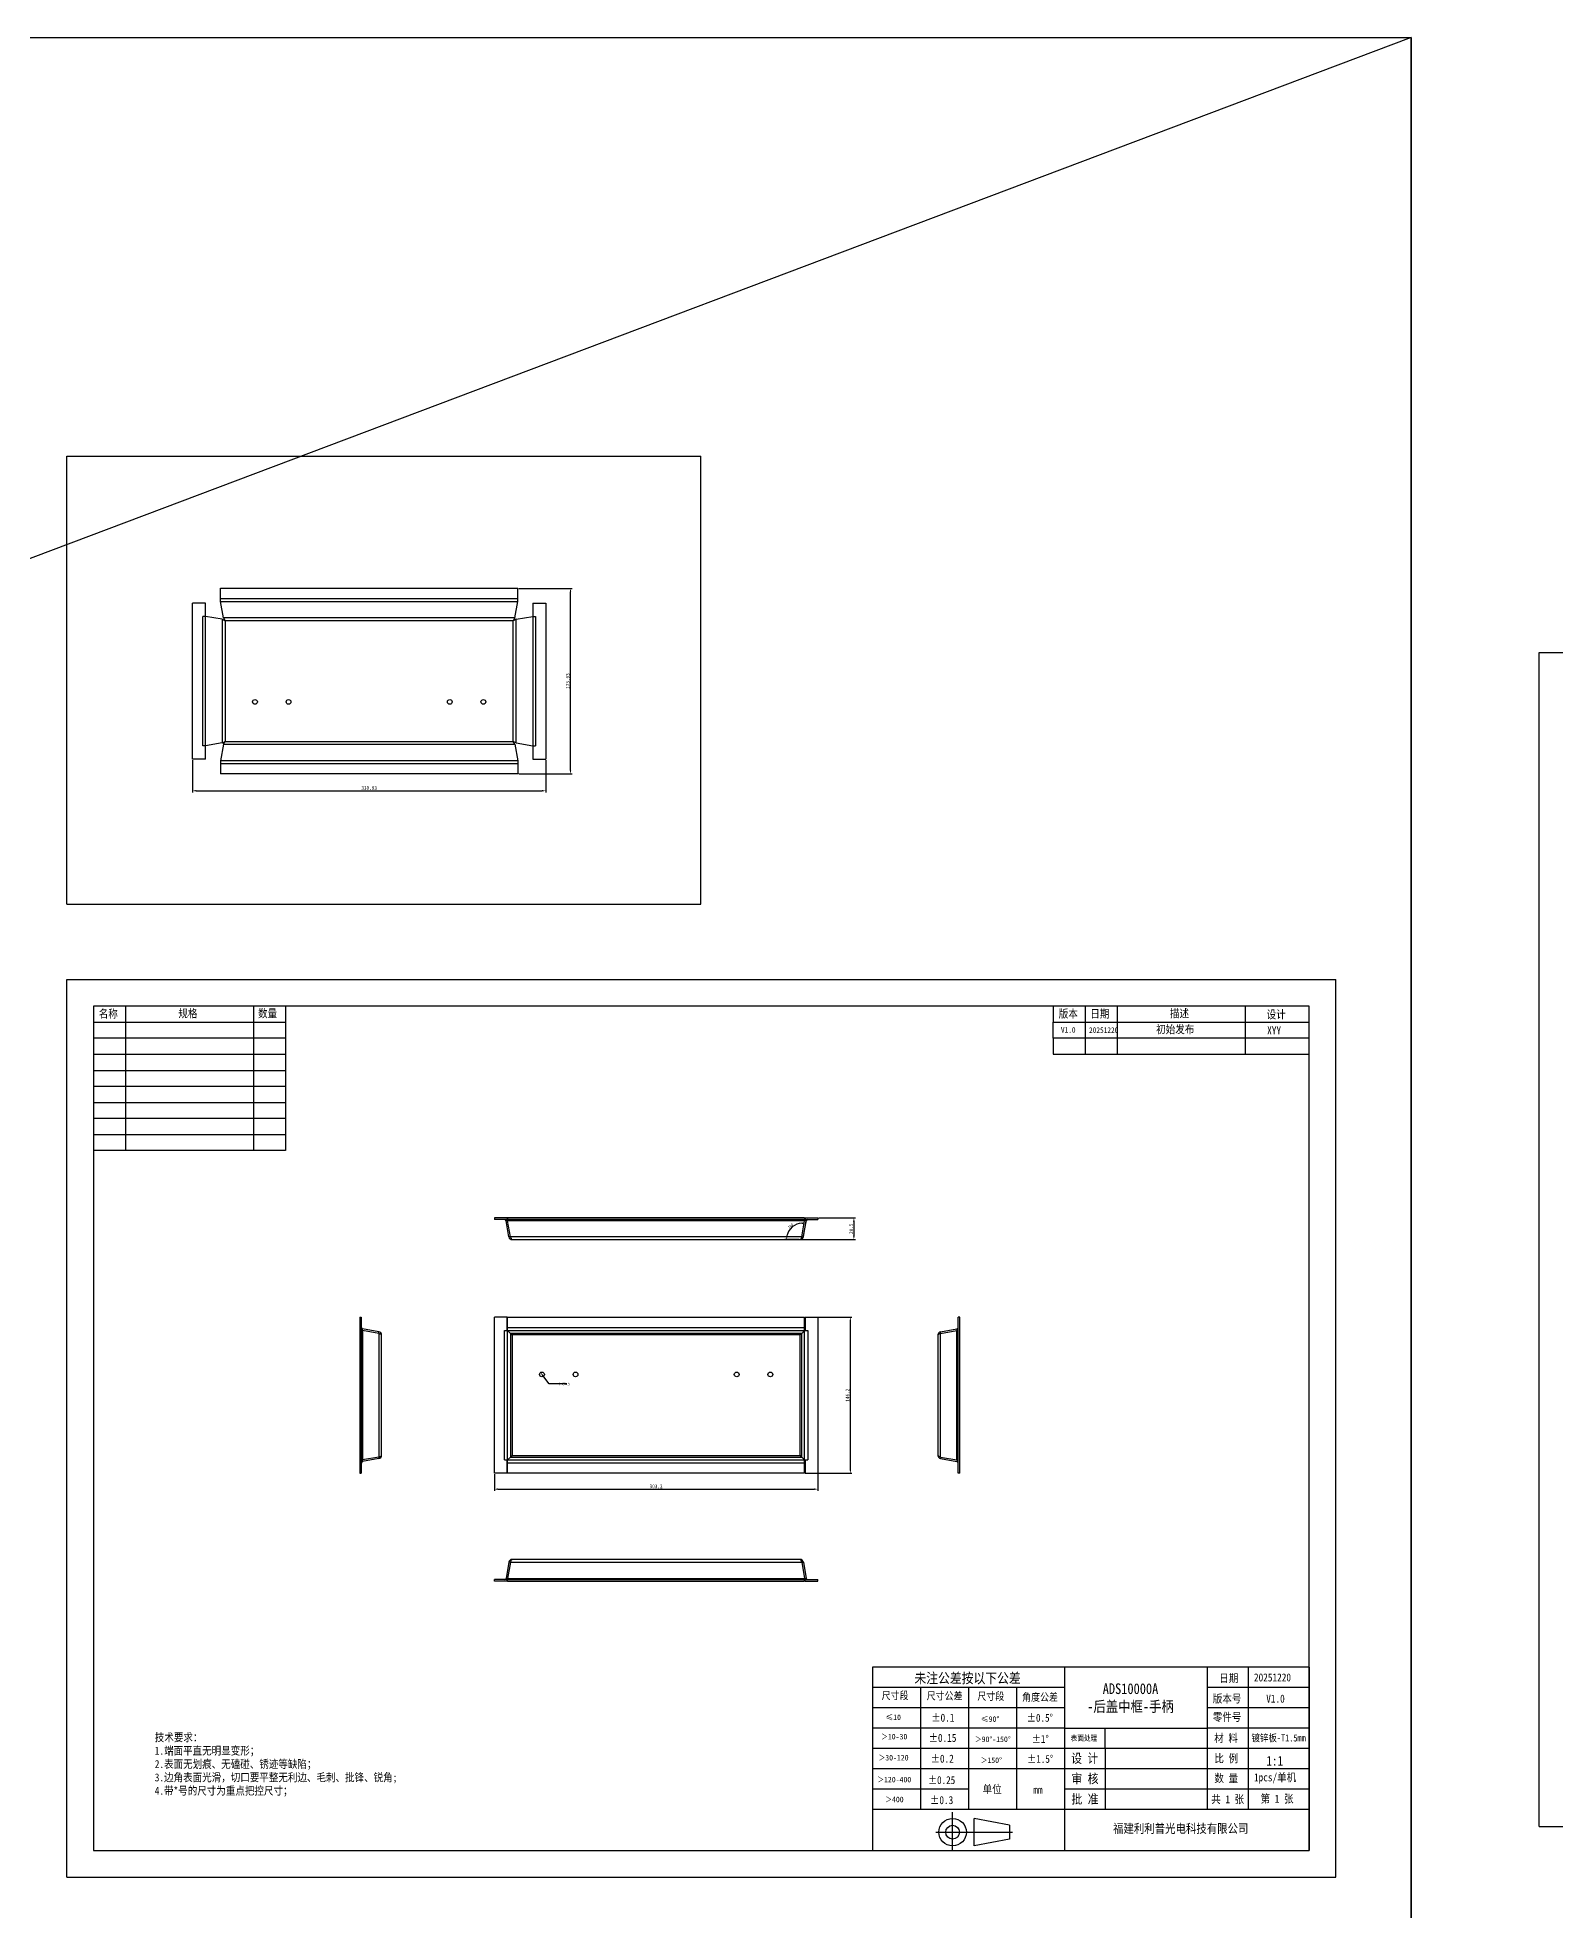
# Model space of a CAD drawing. Header units: millimetres. Extents: x -177 to 18421, y -5017 to 3255.
# Drawn here: x 10608 to 12030, y 1081 to 2836 of the extents above; entities that cross this region are included whole.
import ezdxf

# ---------------------------------------------------------------- set-up
doc = ezdxf.new("R2010")
doc.units = ezdxf.units.MM
doc.header["$LTSCALE"] = 46.255
doc.header["$PDMODE"] = 3
doc.header["$PDSIZE"] = 8
doc.layers.get('0').update_dxf_attribs({"linetype": 'CONTINUOUS'})
doc.layers.get('Defpoints').update_dxf_attribs({"linetype": 'CONTINUOUS'})
doc.layers.add('02___PRT_ALL_AXES', color=7, linetype='CONTINUOUS')
doc.styles.get("Standard").update_dxf_attribs({"font": 'txt', "width": 0.85})
doc.styles.add('TEXTSTYLE_1', font='gdt', dxfattribs={"width": 0.8})
doc.dimstyles.new('DIMSTYLE_1', dxfattribs={"dimtxt": 3.5, "dimasz": 3.5, "dimexe": 1.5, "dimexo": 1, "dimgap": 0.875, "dimtad": 1, "dimdsep": 46, "dimtxsty": 'Standard', "dimblk": '_FILLED', "dimcen": 0.09, "dimadec": 0, "dimazin": 0, "dimtp": 0.01, "dimtm": 0.01, "dimtfac": 1, "dimtofl": 0, "dimtmove": 0, "dimatfit": 3, "dimldrblk": '_FILLED', "dimfxl": 0, "dimtolj": 1, "dimarcsym": 0})
doc.dimstyles.new('DIMSTYLE_2', dxfattribs={"dimtxt": 2.5, "dimasz": 3.5, "dimexe": 1.5, "dimexo": 1, "dimtad": 1, "dimdsep": 46, "dimtxsty": 'Standard', "dimblk": '_FILLED', "dimcen": 0.09, "dimadec": 0, "dimazin": 0, "dimtp": 0.01, "dimtm": 0.01, "dimtfac": 1, "dimtofl": 0, "dimtmove": 0, "dimatfit": 3, "dimldrblk": '_FILLED', "dimfxl": 0, "dimtolj": 1, "dimarcsym": 0})
doc.dimstyles.new('DIMSTYLE_3', dxfattribs={"dimtxt": 2.5, "dimasz": 3.5, "dimexe": 1.5, "dimexo": 1, "dimtad": 0, "dimtih": 1, "dimtoh": 1, "dimdec": 1, "dimdsep": 46, "dimtxsty": 'Standard', "dimblk": '_FILLED', "dimcen": 0.09, "dimadec": 0, "dimazin": 0, "dimtp": 0.5, "dimtm": 0.5, "dimtfac": 1, "dimtdec": 1, "dimtofl": 0, "dimtmove": 0, "dimatfit": 3, "dimldrblk": '_FILLED', "dimfxl": 0, "dimtolj": 1, "dimarcsym": 0})

# ---------------------------------------------------------------- blocks, each defined once
blk = doc.blocks.new('_FILLED')
at = {"color": 0, "linetype": 'ByBlock'}
blk.add_solid([(0, 0), (-1, 0.21), (-1, -0.21)], dxfattribs=at)
blk = doc.blocks.new('*D21')
at = {"color": 0, "linetype": 'Continuous', "lineweight": -2, "transparency": 16777216}
for p, q in [((11036, 1489.5), (11036, 1474)), ((11039.5, 1475.5), (11335.6, 1475.5)), ((11339.1, 1489.5), (11339.1, 1474))]:
    blk.add_line(p, q, dxfattribs=at)
at = {"layer": 'Defpoints', "color": 0, "linetype": 'Continuous', "transparency": 16777216}
for p in [(11036, 1490.5), (11339.1, 1490.5), (11339.1, 1475.5)]:
    blk.add_point(p, dxfattribs=at)
at = {"color": 0, "linetype": 'Continuous', "lineweight": -2, "transparency": 16777216, "xscale": 3.5, "yscale": 3.5, "zscale": 3.5, "rotation": 180}
blk.add_blockref('_FILLED', (11036, 1475.5), dxfattribs=at)
at = {"color": 0, "linetype": 'Continuous', "lineweight": -2, "transparency": 16777216, "xscale": 3.5, "yscale": 3.5, "zscale": 3.5}
blk.add_blockref('_FILLED', (11339.1, 1475.5), dxfattribs=at)
at = {"color": 0, "linetype": 'Continuous', "transparency": 16777216, "insert": (11187.5, 1479.9), "char_height": 3.5, "width": 25.5, "attachment_point": 2}
blk.add_mtext('\\A1;303.2', dxfattribs=at)
blk = doc.blocks.new('*D22')
at = {"color": 0, "linetype": 'Continuous', "lineweight": -2, "transparency": 16777216}
for p, q in [((11327.7, 1636.6), (11371, 1636.6)), ((11369.5, 1493.9), (11369.5, 1633.1)), ((11327.7, 1490.4), (11371, 1490.4))]:
    blk.add_line(p, q, dxfattribs=at)
at = {"layer": 'Defpoints', "color": 0, "linetype": 'Continuous', "transparency": 16777216}
for p in [(11326.7, 1636.6), (11369.5, 1636.6), (11326.7, 1490.4)]:
    blk.add_point(p, dxfattribs=at)
at = {"color": 0, "linetype": 'Continuous', "lineweight": -2, "transparency": 16777216, "xscale": 3.5, "yscale": 3.5, "zscale": 3.5}
for p, rotation in [((11369.5, 1636.6), 90), ((11369.5, 1490.4), 270)]:
    blk.add_blockref('_FILLED', p, dxfattribs=dict(at, rotation=rotation))
at = {"color": 0, "linetype": 'Continuous', "transparency": 16777216, "insert": (11365.1, 1563.5), "char_height": 3.5, "width": 25.5, "attachment_point": 2, "rotation": 90}
blk.add_mtext('\\A1;146.2', dxfattribs=at)
blk = doc.blocks.new('*D23')
at = {"color": 0, "linetype": 'Continuous', "lineweight": -2, "transparency": 16777216}
for p, q in [((11340.1, 1729.8), (11374.3, 1729.8)), ((11372.8, 1726.3), (11372.8, 1712.9)), ((11323.5, 1709.4), (11374.3, 1709.4))]:
    blk.add_line(p, q, dxfattribs=at)
at = {"layer": 'Defpoints', "color": 0, "linetype": 'Continuous', "transparency": 16777216}
for p in [(11339.1, 1729.8), (11322.5, 1709.4), (11372.8, 1709.4)]:
    blk.add_point(p, dxfattribs=at)
at = {"color": 0, "linetype": 'Continuous', "lineweight": -2, "transparency": 16777216, "xscale": 3.5, "yscale": 3.5, "zscale": 3.5}
for p, rotation in [((11372.8, 1729.8), 90), ((11372.8, 1709.4), 270)]:
    blk.add_blockref('_FILLED', p, dxfattribs=dict(at, rotation=rotation))
at = {"color": 0, "linetype": 'Continuous', "transparency": 16777216, "insert": (11368.4, 1719.6), "char_height": 3.5, "width": 21.25, "attachment_point": 2, "rotation": 90}
blk.add_mtext('\\A1;20.5', dxfattribs=at)
blk = doc.blocks.new('*D24')
at = {"color": 0, "linetype": 'Continuous', "lineweight": -2, "transparency": 16777216}
for p, q in [((11325.6, 1712.8), (11328, 1726)), ((11321.5, 1709.4), (11308.2, 1709.4))]:
    blk.add_line(p, q, dxfattribs=at)
blk.add_arc((11325, 1709.4), 15.4, 93.092, 166.908, dxfattribs=at)
at = {"layer": 'Defpoints', "color": 0, "linetype": 'Continuous', "transparency": 16777216}
for p in [(11319, 1723.5), (11322.5, 1709.4), (11322.7, 1709.4), (11325.4, 1711.7), (11325.5, 1711.8)]:
    blk.add_point(p, dxfattribs=at)
at = {"color": 0, "linetype": 'Continuous', "lineweight": -2, "transparency": 16777216, "xscale": 3.5, "yscale": 3.5, "zscale": 3.5}
for p, rotation in [((11327.7, 1724.5), 356.5460196423255), ((11309.7, 1709.4), 263.4539803292678)]:
    blk.add_blockref('_FILLED', p, dxfattribs=dict(at, rotation=rotation))
at = {"color": 0, "linetype": 'Continuous', "transparency": 16777216, "insert": (11313.2, 1723.5), "char_height": 2.5, "width": 16.083, "attachment_point": 2, "rotation": 40}
blk.add_mtext('\\A1;100°', dxfattribs=at)
blk = doc.blocks.new('*D25')
at = {"color": 0, "linetype": 'Continuous', "lineweight": -2, "transparency": 16777216}
for p, q in [((11087.2, 1574.1), (11081.3, 1582)), ((11104, 1574.1), (11087.2, 1574.1))]:
    blk.add_line(p, q, dxfattribs=at)
at = {"layer": 'Defpoints', "color": 0, "linetype": 'Continuous', "transparency": 16777216}
for p in [(11079.2, 1584.8), (11081.9, 1581.2)]:
    blk.add_point(p, dxfattribs=at)
at = {"color": 0, "linetype": 'Continuous', "lineweight": -2, "transparency": 16777216, "xscale": 3.5, "yscale": 3.5, "zscale": 3.5, "rotation": 127.0597969937138}
blk.add_blockref('_FILLED', (11079.2, 1584.8), dxfattribs=at)
at = {"color": 0, "linetype": 'Continuous', "transparency": 16777216, "insert": (11096.1, 1575.4), "char_height": 2.5, "width": 27.917, "attachment_point": 1}
blk.add_mtext('\\A1;4-{\\A0;\\fISOCPEUR|b0|i0|c0|p34;\\W1;%%C4.5}', dxfattribs=at)
blk = doc.blocks.new('*D41')
at = {"color": 0, "linetype": 'Continuous', "lineweight": -2, "transparency": 16777216}
for p, q in [((10753.2, 2158.7), (10753.2, 2128.5)), ((11084.1, 2158.7), (11084.1, 2128.5)), ((10756.7, 2130), (11080.6, 2130))]:
    blk.add_line(p, q, dxfattribs=at)
at = {"layer": 'Defpoints', "color": 0, "linetype": 'Continuous', "transparency": 16777216}
for p in [(10753.2, 2159.7), (11084.1, 2159.7), (11084.1, 2130)]:
    blk.add_point(p, dxfattribs=at)
at = {"color": 0, "linetype": 'Continuous', "lineweight": -2, "transparency": 16777216, "xscale": 3.5, "yscale": 3.5, "zscale": 3.5, "rotation": 180}
blk.add_blockref('_FILLED', (10753.2, 2130), dxfattribs=at)
at = {"color": 0, "linetype": 'Continuous', "lineweight": -2, "transparency": 16777216, "xscale": 3.5, "yscale": 3.5, "zscale": 3.5}
blk.add_blockref('_FILLED', (11084.1, 2130), dxfattribs=at)
at = {"color": 0, "linetype": 'Continuous', "transparency": 16777216, "insert": (10918.7, 2134.4), "char_height": 3.5, "width": 25.5, "attachment_point": 2}
blk.add_mtext('\\A1;330.93', dxfattribs=at)
blk = doc.blocks.new('*D42')
at = {"color": 0, "linetype": 'Continuous', "lineweight": -2, "transparency": 16777216}
for p, q in [((11058.8, 2319.7), (11108.8, 2319.7)), ((11107.3, 2149.3), (11107.3, 2316.2)), ((11058.8, 2145.8), (11108.8, 2145.8))]:
    blk.add_line(p, q, dxfattribs=at)
at = {"layer": 'Defpoints', "color": 0, "linetype": 'Continuous', "transparency": 16777216}
for p in [(11057.8, 2319.7), (11107.3, 2319.7), (11057.8, 2145.8)]:
    blk.add_point(p, dxfattribs=at)
at = {"color": 0, "linetype": 'Continuous', "lineweight": -2, "transparency": 16777216, "xscale": 3.5, "yscale": 3.5, "zscale": 3.5}
for p, rotation in [((11107.3, 2319.7), 90), ((11107.3, 2145.8), 270)]:
    blk.add_blockref('_FILLED', p, dxfattribs=dict(at, rotation=rotation))
at = {"color": 0, "linetype": 'Continuous', "transparency": 16777216, "insert": (11103, 2232.8), "char_height": 3.5, "width": 25.5, "attachment_point": 2, "rotation": 90}
blk.add_mtext('\\A1;173.93', dxfattribs=at)

msp = doc.modelspace()

# ---------------------------------------------------------------- linework, layer by layer
for p, q in [((11895.066, 2835.974), (3572.303, -305.175)), ((11895.066, -305.175), (11895.066, 2835.974)), ((11589.373, 1927.998), (11589.373, 1882.998)), ((11619.373, 1927.998), (11619.373, 1882.998)), ((11739.373, 1927.998), (11739.373, 1882.998)), ((11799.373, 1308.799), (11390.178, 1308.799)), ((11390.178, 1308.799), (11390.178, 1136.998)), ((11570.178, 1308.799), (11570.178, 1136.998)), ((11703.737, 1308.799), (11703.737, 1175.176)), ((11742.106, 1308.799), (11742.106, 1175.812)), ((11799.373, 1308.799), (11799.373, 1136.998)), ((11570.178, 1289.71), (11390.178, 1289.71)), ((11435.178, 1289.71), (11435.178, 1175.202)), ((11480.178, 1289.71), (11480.178, 1175.202)), ((11525.178, 1289.71), (11525.178, 1175.202)), ((11799.373, 1289.71), (11703.737, 1289.71)), ((11570.178, 1270.621), (11390.178, 1270.621)), ((11799.373, 1270.621), (11703.737, 1270.621)), ((11570.178, 1251.532), (11390.178, 1251.532)), ((11570.178, 1251.532), (11703.737, 1251.532)), ((11608.356, 1232.443), (11608.356, 1251.532)), ((11799.373, 1251.532), (11703.737, 1251.532)), ((11570.178, 1232.443), (11390.178, 1232.443)), ((11799.373, 1232.443), (11570.178, 1232.443)), ((11608.356, 1232.443), (11608.356, 1175.176)), ((11799.373, 1213.354), (11390.178, 1213.354)), ((11480.178, 1194.291), (11390.178, 1194.291)), ((11799.373, 1194.265), (11570.178, 1194.265)), ((11570.178, 1175.202), (11390.178, 1175.202)), ((11518.611, 1160.445), (11485.535, 1166.88)), ((11518.611, 1160.445), (11518.611, 1147.574)), ((11799.373, 1175.176), (11570.178, 1175.176)), ((11518.611, 1147.574), (11485.535, 1141.139)), ((11390.178, 1136.998), (11799.373, 1136.998))]:
    msp.add_line(p, q)
at = {"color": 7, "linetype": 'Continuous'}
for p, q in [((10635.373, 2023.628), (10635.373, 2443.628)), ((10635.373, 2443.628), (11229.373, 2443.628)), ((11229.373, 2023.628), (11229.373, 2443.628)), ((10779.517, 2310.259), (10779.517, 2319.742)), ((10779.517, 2319.742), (11057.812, 2319.742)), ((11057.812, 2310.259), (11057.812, 2319.742)), ((10753.2, 2159.73), (10753.2, 2305.825)), ((10765.2, 2305.825), (10753.2, 2305.825)), ((10765.2, 2293.425), (10765.2, 2305.825)), ((10782.205, 2292.021), (10779.517, 2307.498)), ((11055.124, 2292.021), (11057.812, 2307.498)), ((11072.129, 2305.825), (11084.129, 2305.825)), ((11072.129, 2305.825), (11072.129, 2293.425)), ((11084.129, 2305.825), (11084.129, 2159.73)), ((10780.921, 2290.737), (10765.444, 2293.425)), ((11056.408, 2290.737), (11071.885, 2293.425)), ((12014.88, 1159.458), (12014.88, 2259.458)), ((12014.88, 2259.458), (13564.88, 2259.458)), ((10765.2, 2159.73), (10753.2, 2159.73)), ((10765.2, 2159.73), (10765.2, 2172.13)), ((10780.921, 2174.818), (10765.444, 2172.13)), ((10782.205, 2173.534), (10779.517, 2158.057)), ((11055.124, 2173.534), (11057.812, 2158.057)), ((11056.408, 2174.818), (11071.885, 2172.13)), ((11072.129, 2172.13), (11072.129, 2159.73)), ((11072.129, 2159.73), (11084.129, 2159.73)), ((10779.517, 2155.296), (10779.517, 2145.813)), ((11057.812, 2145.813), (10779.517, 2145.813)), ((11057.812, 2155.296), (11057.812, 2145.813)), ((10635.373, 2023.628), (11229.373, 2023.628)), ((10635.373, 1111.998), (10635.373, 1952.998)), ((10635.373, 1952.998), (11824.373, 1952.998)), ((11824.373, 1111.998), (11824.373, 1952.998)), ((11035.952, 1729.818), (11035.952, 1728.318)), ((11047.952, 1729.818), (11035.952, 1729.818)), ((11048.389, 1727.339), (11046.912, 1727.079)), ((11047.952, 1729.818), (11047.952, 1728.318)), ((11048.389, 1729.818), (11048.389, 1728.318)), ((11326.684, 1729.818), (11048.389, 1729.818)), ((11326.684, 1729.818), (11326.684, 1728.318)), ((11326.684, 1727.339), (11328.161, 1727.079)), ((11327.121, 1729.818), (11327.121, 1728.318)), ((11327.121, 1729.818), (11339.121, 1729.818)), ((11339.121, 1729.818), (11339.121, 1728.318)), ((11051.077, 1712.097), (11049.599, 1711.837)), ((11323.996, 1712.097), (11325.474, 1711.837)), ((10909.792, 1636.563), (10909.792, 1490.468)), ((10909.792, 1636.563), (10911.292, 1636.563)), ((11035.952, 1490.468), (11035.952, 1636.563)), ((11047.952, 1636.563), (11035.952, 1636.563)), ((11047.952, 1624.163), (11047.952, 1636.563)), ((11048.389, 1490.431), (11048.389, 1636.6)), ((11048.389, 1636.6), (11326.684, 1636.6)), ((11326.684, 1490.431), (11326.684, 1636.6)), ((11327.121, 1636.563), (11327.121, 1624.163)), ((11327.121, 1636.563), (11339.121, 1636.563)), ((11339.121, 1636.563), (11339.121, 1490.468)), ((11472.038, 1636.563), (11470.538, 1636.563)), ((11472.038, 1490.468), (11472.038, 1636.563)), ((10912.271, 1624.163), (10912.531, 1625.64)), ((10927.513, 1621.476), (10927.773, 1622.953)), ((11045.435, 1502.868), (11045.435, 1624.163)), ((11045.435, 1624.163), (11329.638, 1624.163)), ((11048.389, 1627.118), (11326.684, 1627.118)), ((11051.077, 1621.476), (11048.389, 1624.163)), ((11051.077, 1621.476), (11051.077, 1505.556)), ((11323.996, 1621.476), (11051.077, 1621.476)), ((11052.554, 1619.998), (11052.554, 1507.033)), ((11322.519, 1619.998), (11052.554, 1619.998)), ((11322.519, 1507.033), (11322.519, 1619.998)), ((11323.996, 1621.476), (11326.684, 1624.163)), ((11323.996, 1505.556), (11323.996, 1621.476)), ((11329.638, 1624.163), (11329.638, 1502.868)), ((11454.317, 1621.476), (11454.057, 1622.953)), ((11469.559, 1624.163), (11469.299, 1625.64)), ((10912.271, 1502.868), (10912.531, 1501.391)), ((10927.513, 1505.556), (10927.773, 1504.079)), ((11045.435, 1502.868), (11329.638, 1502.868)), ((11047.952, 1490.468), (11047.952, 1502.868)), ((11051.077, 1505.556), (11048.389, 1502.868)), ((11326.684, 1499.914), (11048.389, 1499.914)), ((11051.077, 1505.556), (11323.996, 1505.556)), ((11052.554, 1507.033), (11322.519, 1507.033)), ((11323.996, 1505.556), (11326.684, 1502.868)), ((11327.121, 1502.868), (11327.121, 1490.468)), ((11454.317, 1505.556), (11454.057, 1504.079)), ((11469.559, 1502.868), (11469.299, 1501.391)), ((10909.792, 1490.468), (10911.292, 1490.468)), ((11047.952, 1490.468), (11035.952, 1490.468)), ((11326.684, 1490.431), (11048.389, 1490.431)), ((11327.121, 1490.468), (11339.121, 1490.468)), ((11472.038, 1490.468), (11470.538, 1490.468)), ((11051.077, 1406.891), (11049.599, 1407.152)), ((11323.996, 1406.891), (11325.474, 1407.152)), ((11035.952, 1389.17), (11035.952, 1390.67)), ((11047.952, 1389.17), (11035.952, 1389.17)), ((11048.389, 1391.649), (11046.912, 1391.91)), ((11047.952, 1389.17), (11047.952, 1390.67)), ((11048.389, 1389.17), (11048.389, 1390.67)), ((11048.389, 1389.17), (11326.684, 1389.17)), ((11326.684, 1391.649), (11328.161, 1391.91)), ((11326.684, 1389.17), (11326.684, 1390.67)), ((11327.121, 1389.17), (11327.121, 1390.67)), ((11327.121, 1389.17), (11339.121, 1389.17)), ((11339.121, 1389.17), (11339.121, 1390.67)), ((12014.88, 1159.458), (13564.88, 1159.458)), ((10635.373, 1111.998), (11824.373, 1111.998))]:
    msp.add_line(p, q, dxfattribs=at)
at = {"color": 7, "true_color": 0xffffff}
for p, q in [((10690.373, 1927.998), (10690.373, 1882.998)), ((10810.373, 1927.998), (10810.373, 1882.998)), ((10840.373, 1927.998), (10840.373, 1882.998)), ((10690.373, 1882.998), (10690.373, 1792.998)), ((10810.373, 1882.998), (10810.373, 1792.998)), ((10840.373, 1882.998), (10840.373, 1792.998))]:
    msp.add_line(p, q, dxfattribs=at)
at = {"color": 3, "linetype": 'Continuous'}
for p, q in [((11047.952, 1728.318), (11035.952, 1728.318)), ((11049.599, 1711.837), (11046.912, 1727.079)), ((11048.389, 1727.079), (11048.389, 1728.318)), ((11326.684, 1728.318), (11048.389, 1728.318)), ((11051.077, 1711.837), (11048.389, 1727.079)), ((11326.684, 1727.079), (11048.389, 1727.079)), ((11323.996, 1711.837), (11326.684, 1727.079)), ((11325.474, 1711.837), (11328.161, 1727.079)), ((11326.684, 1727.079), (11326.684, 1728.318)), ((11327.121, 1728.318), (11339.121, 1728.318)), ((11323.996, 1711.837), (11051.077, 1711.837)), ((11052.554, 1709.358), (11322.519, 1709.358)), ((10911.292, 1636.563), (10911.292, 1490.468)), ((11470.538, 1490.468), (11470.538, 1636.563)), ((10912.531, 1624.163), (10911.292, 1624.163)), ((10927.773, 1622.953), (10912.531, 1625.64)), ((10912.531, 1624.163), (10912.531, 1502.868)), ((10927.773, 1621.476), (10912.531, 1624.163)), ((10927.773, 1621.476), (10927.773, 1505.556)), ((10930.252, 1507.033), (10930.252, 1619.998)), ((11451.578, 1619.998), (11451.578, 1507.033)), ((11454.057, 1622.953), (11469.299, 1625.64)), ((11454.057, 1621.476), (11469.299, 1624.163)), ((11454.057, 1505.556), (11454.057, 1621.476)), ((11469.299, 1624.163), (11470.538, 1624.163)), ((11469.299, 1502.868), (11469.299, 1624.163)), ((10912.531, 1502.868), (10911.292, 1502.868)), ((10927.773, 1505.556), (10912.531, 1502.868)), ((10927.773, 1504.079), (10912.531, 1501.391)), ((11454.057, 1505.556), (11469.299, 1502.868)), ((11454.057, 1504.079), (11469.299, 1501.391)), ((11469.299, 1502.868), (11470.538, 1502.868)), ((11049.599, 1407.152), (11046.912, 1391.91)), ((11051.077, 1407.152), (11048.389, 1391.91)), ((11051.077, 1407.152), (11323.996, 1407.152)), ((11322.519, 1409.631), (11052.554, 1409.631)), ((11323.996, 1407.152), (11326.684, 1391.91)), ((11325.474, 1407.152), (11328.161, 1391.91)), ((11047.952, 1390.67), (11035.952, 1390.67)), ((11048.389, 1391.91), (11048.389, 1390.67)), ((11048.389, 1391.91), (11326.684, 1391.91)), ((11048.389, 1390.67), (11326.684, 1390.67)), ((11326.684, 1391.91), (11326.684, 1390.67)), ((11327.121, 1390.67), (11339.121, 1390.67))]:
    msp.add_line(p, q, dxfattribs=at)
at = {"lineweight": -3}
for p, q in [((11465.325, 1137.559), (11465.325, 1172.911)), ((11485.535, 1141.139), (11485.535, 1166.88)), ((11449.615, 1154.009), (11521.401, 1154.009))]:
    msp.add_line(p, q, dxfattribs=at)
msp.add_lwpolyline([(3572.303, 2835.974), (11895.066, 2835.974), (11895.066, -305.175), (3572.303, -305.175)], close=True)
at = {"color": 7, "linetype": 'Continuous'}
msp.add_lwpolyline([(10660.373, 1136.998), (11799.373, 1136.998), (11799.373, 1927.998), (10660.373, 1927.998)], close=True, dxfattribs=at)
for points in [[(11799.373, 1897.998), (11559.373, 1897.998), (11559.373, 1882.998), (11799.373, 1882.998), (11799.373, 1927.998), (11559.373, 1927.998), (11559.373, 1912.998)], [(11559.373, 1897.998), (11559.373, 1912.998), (11799.373, 1912.998)]]:
    msp.add_lwpolyline(points)
at = {"color": 7, "true_color": 0xffffff}
for points in [[(10660.373, 1912.998), (10840.373, 1912.998)], [(10840.373, 1897.998), (10660.373, 1897.998)], [(10660.373, 1882.998), (10840.373, 1882.998)], [(10660.373, 1867.998), (10840.373, 1867.998)], [(10840.373, 1852.998), (10660.373, 1852.998)], [(10660.373, 1837.998), (10840.373, 1837.998)], [(10840.373, 1822.998), (10660.373, 1822.998)], [(10660.373, 1807.998), (10840.373, 1807.998)], [(10840.373, 1792.998), (10660.373, 1792.998)]]:
    msp.add_lwpolyline(points, dxfattribs=at)
at = {"lineweight": -3}
for radius in [12.871, 6.435]:
    msp.add_circle((11465.325, 1154.009), radius, dxfattribs=at)
at = {"color": 3, "linetype": 'Continuous'}
for centre, radius, start, end in [((11045.435, 1726.818), 1.5, 10, 90), ((11329.638, 1726.818), 1.5, 90, 170), ((11052.554, 1712.358), 3, 190, 270), ((11322.519, 1712.358), 3, 270, 350), ((10912.792, 1627.118), 1.5, 180, 260), ((10927.252, 1619.998), 3, 0, 80), ((11454.578, 1619.998), 3, 100, 180), ((11469.038, 1627.118), 1.5, 280, 0), ((10912.792, 1499.914), 1.5, 100, 180), ((10927.252, 1507.033), 3, 280, 0), ((11454.578, 1507.033), 3, 180, 260), ((11469.038, 1499.914), 1.5, 0, 80), ((11052.554, 1406.631), 3, 90, 170), ((11322.519, 1406.631), 3, 10, 90), ((11045.435, 1392.17), 1.5, 270, 350), ((11329.638, 1392.17), 1.5, 190, 270)]:
    msp.add_arc(centre, radius, start, end, dxfattribs=at)
at = {"color": 7, "linetype": 'Continuous'}
for centre, start, end in [((11045.435, 1726.818), 16.968267, 31.453593), ((11329.638, 1726.818), 148.546407, 163.031733), ((10912.792, 1627.118), 239.244662, 253.031733), ((11469.038, 1627.118), 286.968267, 300.755338), ((10912.792, 1499.914), 106.968267, 120.755338), ((11469.038, 1499.914), 59.244662, 73.031733), ((11045.435, 1392.17), 328.546407, 343.031733), ((11329.638, 1392.17), 196.968267, 211.453593)]:
    msp.add_arc(centre, 3, start, end, dxfattribs=at)
at = {"color": 3, "linetype": 'Continuous'}
for points, knots in [([(11051.077, 1711.837), (11051.117, 1711.724), (11051.272, 1711.297), (11051.434, 1710.872), (11051.569, 1710.566)], [0, 0, 0, 0, 0.26494004, 1, 1, 1, 1]), ([(11051.569, 1710.566), (11051.705, 1710.256), (11051.907, 1709.786), (11052.358, 1709.358), (11052.554, 1709.358)], [0, 0, 0, 0, 0.63404985, 1, 1, 1, 1]), ([(11323.504, 1710.566), (11323.368, 1710.256), (11323.166, 1709.786), (11322.715, 1709.358), (11322.519, 1709.358)], [0, 0, 0, 0, 0.63404985, 1, 1, 1, 1]), ([(11323.996, 1711.837), (11323.956, 1711.724), (11323.801, 1711.297), (11323.638, 1710.872), (11323.504, 1710.566)], [0, 0, 0, 0, 0.26494004, 1, 1, 1, 1]), ([(10927.773, 1621.476), (10927.887, 1621.435), (10928.314, 1621.28), (10928.738, 1621.118), (10929.044, 1620.983)], [0, 0, 0, 0, 0.26494004, 1, 1, 1, 1]), ([(10929.044, 1620.983), (10929.354, 1620.847), (10929.824, 1620.645), (10930.252, 1620.194), (10930.252, 1619.998)], [0, 0, 0, 0, 0.63404985, 1, 1, 1, 1]), ([(11452.786, 1620.983), (11452.476, 1620.847), (11452.006, 1620.645), (11451.578, 1620.194), (11451.578, 1619.998)], [0, 0, 0, 0, 0.63404985, 1, 1, 1, 1]), ([(11454.057, 1621.476), (11453.944, 1621.435), (11453.517, 1621.28), (11453.092, 1621.118), (11452.786, 1620.983)], [0, 0, 0, 0, 0.26494004, 1, 1, 1, 1]), ([(10927.773, 1505.556), (10927.887, 1505.596), (10928.314, 1505.751), (10928.738, 1505.914), (10929.044, 1506.048)], [0, 0, 0, 0, 0.26494004, 1, 1, 1, 1]), ([(10929.044, 1506.048), (10929.354, 1506.185), (10929.824, 1506.386), (10930.252, 1506.837), (10930.252, 1507.033)], [0, 0, 0, 0, 0.63404985, 1, 1, 1, 1]), ([(11452.786, 1506.048), (11452.476, 1506.185), (11452.006, 1506.386), (11451.578, 1506.837), (11451.578, 1507.033)], [0, 0, 0, 0, 0.63404985, 1, 1, 1, 1]), ([(11454.057, 1505.556), (11453.944, 1505.596), (11453.517, 1505.751), (11453.092, 1505.914), (11452.786, 1506.048)], [0, 0, 0, 0, 0.26494004, 1, 1, 1, 1]), ([(11051.077, 1407.152), (11051.117, 1407.265), (11051.272, 1407.692), (11051.434, 1408.117), (11051.569, 1408.422)], [0, 0, 0, 0, 0.26494004, 1, 1, 1, 1]), ([(11051.569, 1408.422), (11051.705, 1408.732), (11051.907, 1409.202), (11052.358, 1409.631), (11052.554, 1409.631)], [0, 0, 0, 0, 0.63404985, 1, 1, 1, 1]), ([(11323.504, 1408.422), (11323.368, 1408.732), (11323.166, 1409.202), (11322.715, 1409.631), (11322.519, 1409.631)], [0, 0, 0, 0, 0.63404985, 1, 1, 1, 1]), ([(11323.996, 1407.152), (11323.956, 1407.265), (11323.801, 1407.692), (11323.638, 1408.117), (11323.504, 1408.422)], [0, 0, 0, 0, 0.26494004, 1, 1, 1, 1])]:
    msp.add_open_spline(points, degree=3, knots=knots, dxfattribs=at)
at = {"color": 7, "linetype": 'Continuous'}
for points in [[(11051.077, 1621.476), (11051.148, 1621.185), (11051.653, 1620.622), (11052.223, 1620.232), (11052.554, 1619.998)], [(11051.077, 1621.476), (11051.368, 1621.404), (11051.93, 1620.899), (11052.32, 1620.329), (11052.554, 1619.998)], [(11323.996, 1621.476), (11323.705, 1621.404), (11323.143, 1620.899), (11322.752, 1620.329), (11322.519, 1619.998)], [(11323.996, 1621.476), (11323.925, 1621.185), (11323.42, 1620.622), (11322.85, 1620.232), (11322.519, 1619.998)], [(11051.077, 1505.556), (11051.148, 1505.847), (11051.653, 1506.409), (11052.223, 1506.8), (11052.554, 1507.033)], [(11051.077, 1505.556), (11051.368, 1505.627), (11051.93, 1506.133), (11052.32, 1506.702), (11052.554, 1507.033)], [(11323.996, 1505.556), (11323.705, 1505.627), (11323.143, 1506.133), (11322.752, 1506.702), (11322.519, 1507.033)], [(11323.996, 1505.556), (11323.925, 1505.847), (11323.42, 1506.409), (11322.85, 1506.8), (11322.519, 1507.033)]]:
    msp.add_open_spline(points, degree=3, knots=[0, 0, 0, 0, 0.42546878, 1, 1, 1, 1], dxfattribs=at)
at = {"layer": '02___PRT_ALL_AXES', "color": 7, "linetype": 'Continuous'}
for p, q in [((10779.517, 2307.498), (10779.517, 2310.259)), ((10779.517, 2310.259), (11057.812, 2310.259)), ((10779.517, 2307.498), (11057.812, 2307.498)), ((11057.812, 2307.498), (11057.812, 2310.259)), ((10762.683, 2172.13), (10762.683, 2293.425)), ((10765.444, 2293.425), (10762.683, 2293.425)), ((10765.444, 2172.13), (10765.444, 2293.425)), ((10780.921, 2290.737), (10780.921, 2174.818)), ((10780.921, 2290.737), (10783.682, 2289.26)), ((10782.205, 2292.021), (10783.682, 2289.26)), ((11055.124, 2292.021), (10782.205, 2292.021)), ((10783.682, 2289.26), (10783.682, 2176.295)), ((11053.647, 2289.26), (10783.682, 2289.26)), ((11055.124, 2292.021), (11053.647, 2289.26)), ((11056.408, 2290.737), (11053.647, 2289.26)), ((11053.647, 2176.295), (11053.647, 2289.26)), ((11056.408, 2174.818), (11056.408, 2290.737)), ((11071.885, 2293.425), (11074.646, 2293.425)), ((11071.885, 2293.425), (11071.885, 2172.13)), ((11074.646, 2293.425), (11074.646, 2172.13)), ((10765.444, 2172.13), (10762.683, 2172.13)), ((10780.921, 2174.818), (10783.682, 2176.295)), ((10782.205, 2173.534), (10783.682, 2176.295)), ((10782.205, 2173.534), (11055.124, 2173.534)), ((10783.682, 2176.295), (11053.647, 2176.295)), ((11056.408, 2174.818), (11053.647, 2176.295)), ((11055.124, 2173.534), (11053.647, 2176.295)), ((11071.885, 2172.13), (11074.646, 2172.13)), ((10779.517, 2158.057), (10779.517, 2155.296)), ((11057.812, 2158.057), (10779.517, 2158.057)), ((11057.812, 2155.296), (10779.517, 2155.296)), ((11057.812, 2158.057), (11057.812, 2155.296))]:
    msp.add_line(p, q, dxfattribs=at)
for centre in [(10811.664, 2213.278), (10843.164, 2213.278), (10994.164, 2213.278), (11025.664, 2213.278), (11080.536, 1583.016), (11112.036, 1583.016), (11263.036, 1583.016), (11294.536, 1583.016)]:
    msp.add_circle(centre, 2.25, dxfattribs=at)

# ---------------------------------------------------------------- texts
at = {"lineweight": -3, "attachment_point": 5}
for s, insert, char_height, width in [('{\\fSimSun|b0|i0|c134|p54;名称}', (10674.265, 1920.581), 7.5163, 32.26492), ('{\\fSimSun|b0|i0|c134|p54;规格}', (10748.873, 1920.89), 7.5163, 32.26492), ('{\\fSimSun|b0|i0|c134|p54;数量}', (10823.505, 1920.911), 7.5163, 32.26492), ('{\\fSimSun|b0|i0|c134|p54;版本}', (11573.713, 1920.686), 7.5163, 32.26492), ('{\\fSimSun|b0|i0|c134|p54;日期}', (11603.265, 1920.581), 7.5163, 32.26492), ('{\\fSimSun|b0|i0|c134|p54;描述}', (11677.873, 1920.89), 7.5163, 32.26492), ('{\\fSimSun|b0|i0|c134|p54;设计}', (11768.455, 1919.875), 7.5163, 32.26492), ('{\\fSimSun|b0|i0|c134|p54;初始发布}', (11673.883, 1905.995), 7.5163, 49.01933), ('{\\fSimSun|b0|i0|c134|p54;XYY}', (11766.538, 1905.443), 7.5163, 32.26492), ('{\\fSimSun|b0|i0|c134|p54;尺寸段}', (11411.4, 1281.692), 7.05878, 63.16955), ('{\\fSimSun|b0|i0|c134|p54;尺寸公差}', (11457.814, 1281.349), 7.05878, 63.16955), ('{\\fSimSun|b0|i0|c134|p54;尺寸段}', (11501.134, 1281.005), 7.05878, 63.16955), ('{\\fSimSun|b0|i0|c134|p54;角度公差}', (11547.205, 1280.146), 7.05878, 63.16955), ('{\\fSimSun|b0|i0|c134|p54;≤10}', (11409.629, 1261.622), 5.25, 20.4485), ('{\\fSimSun|b0|i0|c0|p54;%%P\\fSimSun|b0|i0|c134|p54;0.1}', (11456.195, 1261.259), 7.5, 40.66211), ('{\\fSimSun|b0|i0|c0|p54;%%P\\fSimSun|b0|i0|c134|p54;0.5\\fSimSun|b0|i0|c0|p54;%%D}', (11547.096, 1261.155), 7.35, 40.66211), ('{\\fSimSun|b0|i0|c134|p54;＞10-30}', (11410.629, 1243.534), 5.25, 32.56221), ('{\\fSimSun|b0|i0|c0|p54;%%P\\fSimSun|b0|i0|c134|p54;0.15}', (11455.906, 1242.344), 7.5, 40.66211), ('{\\fSimSun|b0|i0|c134|p54;≤90°}', (11500.46, 1259.926), 5.25, 61.41484), ('{\\fSimSun|b0|i0|c134|p54;＞90°-150°}', (11503.008, 1241.056), 5.25, 42.83625), ('{\\fSimSun|b0|i0|c0|p54;%%P\\fSimSun|b0|i0|c134|p54;1\\fSimSun|b0|i0|c0|p54;%%D}', (11547.468, 1241.379), 7.35, 40.66211), ('{\\fSimSun|b0|i0|c134|p54;＞30-120}', (11410.027, 1223.813), 5.25, 38.82128), ('{\\fSimSun|b0|i0|c0|p54;%%P\\fSimSun|b0|i0|c134|p54;0.2}', (11455.599, 1222.851), 7.5, 40.66211), ('{\\fSimSun|b0|i0|c134|p54;＞150°}', (11501.603, 1221.404), 5.25, 61.41484), ('{\\fSimSun|b0|i0|c0|p54;%%P\\fSimSun|b0|i0|c134|p54;1.5\\fSimSun|b0|i0|c0|p54;%%D}', (11547.401, 1222.631), 7.35, 40.66211), ('{\\fSimSun|b0|i0|c134|p54;＞120-400}', (11410.663, 1203.283), 5.25, 38.60023), ('{\\fSimSun|b0|i0|c0|p54;%%P\\fSimSun|b0|i0|c134|p54;0.25}', (11454.995, 1202.769), 7.35, 40.66211), ('{\\fSimSun|b0|i0|c134|p54;＞400}', (11410.845, 1184.648), 5.25, 61.41484), ('{\\fSimSun|b0|i0|c0|p54;%%P\\fSimSun|b0|i0|c134|p54;0.3}', (11455.079, 1184.024), 7.5, 40.66211)]:
    msp.add_mtext(s, dxfattribs=dict(at, insert=insert, char_height=char_height, width=width))
at = {"insert": (11566.807, 1908.48), "char_height": 5.25, "width": 18.95171, "attachment_point": 1, "style": 'TEXTSTYLE_1'}
msp.add_mtext('{\\fSimSun|b0|i0|c0|p2;V1.0}', dxfattribs=at)
at = {"color": 0, "insert": (11593.197, 1908.321), "char_height": 5.25, "width": 28.21107, "attachment_point": 1, "style": 'TEXTSTYLE_1'}
msp.add_mtext('{\\fSimSun|b0|i0|c134|p54;20251220}', dxfattribs=at)
for s, insert, char_height, width, attachment_point in [('{\\f宋体|b0|i0|c134|p54;未注公差按以下公差}', (11479.334, 1297.855), 9.5445, 169.57989, 5), ('{\\fSimSun|b0|i0|c134|p54;日期}', (11724.05, 1297.926), 7.5, 56.7, 5), ('{\\fSimSun|b0|i0|c0|p54;2025\\fSimSun|b0|i0|c134|p54;1220}', (11747.658, 1302.809), 7.5, 47.64523, 1), ('{\\fSimSun|b0|i0|c134|p54;ADS10000A\\P-后盖中框-手柄}', (11631.994, 1279.617), 10, 104.15153, 5), ('{\\fSimSun|b0|i0|c134|p54;版本号}', (11722.5, 1278.73), 7.5, 56.7, 5), ('{\\fSimSun|b0|i0|c0|p2;V\\fSimSun|b0|i0|c134|p2;1.0}', (11759.156, 1282.933), 7.5, 47.64523, 1), ('{\\fSimSun|b0|i0|c134|p54;零件号}', (11722.498, 1261.508), 7.5, 57.267, 5), ('{\\fSimSun|b0|i0|c134|p54;技术要求：\\P1.端面平直无明显变形；\\P2.表面无划痕、无磕碰、锈迹等缺陷；\\P3.边角表面光滑，切口要平整无利边、毛刺、批锋、锐角;\\P4.\\fSimSun|b0|i0|c134|p34;\\C0;带*号的尺寸为重点把控尺寸\\fSimSun|b0|i0|c134|p54;\\C256;；}', (10717.812, 1246.618), 7.5, 260.45821, 1), ('{\\fSimSun|b0|i0|c134|p54;材 料}', (11721.55, 1241.67), 7.5, 57.267, 5), ('{\\fSimSun|b0|i0|c134|p54;镀锌板-T1.5mm}', (11770.741, 1241.981), 6.6813, 57.267, 5), ('{\\fSimSun|b0|i0|c134|p54;表面处理}', (11588.353, 1241.918), 5.25, 37.6936, 5), ('{\\fSimSun|b0|i0|c134|p54;设 计}', (11589.072, 1222.817), 8.78094, 37.6936, 5), ('{\\fSimSun|b0|i0|c134|p54;比 例}', (11721.681, 1222.71), 7.5, 57.267, 5), ('{\\fSimSun|b0|i0|c134|p54;单位}', (11502.364, 1193.839), 7.5, 37.6936, 5), ('{\\fSimSun|b0|i0|c134|p54;mm}', (11545.208, 1193.756), 7.5, 37.6936, 5), ('{\\f宋体|b0|i0|c134|p54;审 核}', (11589.344, 1203.767), 8.78094, 38.178, 5), ('{\\fSimSun|b0|i0|c134|p54;数 量}', (11721.674, 1204.124), 7.5, 81, 5), ('{\\fSimSun|b0|i0|c134|p54;1pcs/单机}', (11767.443, 1204.349), 7.5, 57.267, 5), ('{\\f宋体|b0|i0|c134|p54;批 准}', (11589.345, 1184.597), 8.78094, 38.178, 5), ('{\\fSimSun|b0|i0|c134|p54;\\H0.85412x;共 1 张\\H1.17079x; }', (11722.993, 1184.399), 8.78094, 38.69293, 5), ('{\\fSimSun|b0|i0|c134|p54;\\H0.85412x;第 1 张\\H1.17079x; }', (11769.274, 1184.916), 8.78094, 41.14746, 5), ('{\\fSimSun|b1|i0|c134|p54;   福建利利普光电科技有限公司}', (11671.759, 1157.05), 8.41825, 188.78327, 5)]:
    msp.add_mtext(s, dxfattribs=dict(insert=insert, char_height=char_height, width=width, attachment_point=attachment_point))
at = {"linetype": 'Continuous', "insert": (11774.922, 1225.407), "char_height": 9, "width": 13.6115, "attachment_point": 3, "line_spacing_factor": 0.9}
msp.add_mtext('{\\fSimSun|b0|i0|c134|p2;1:1}', dxfattribs=at)

# ---------------------------------------------------------------- dimensions: what is measured, and where the dimension line sits
at = {"color": 2, "linetype": 'Continuous'}
for base, p1, p2, angle, text, picture, middle in [((11107.334, 2319.742), (11057.812, 2145.813), (11057.812, 2319.742), 90, '173.93', '*D42', (11107.334, 2232.778)), ((11372.754, 1709.358), (11339.121, 1729.818), (11322.519, 1709.358), 270, '20.5', '*D23', (11372.754, 1719.588)), ((11369.467, 1636.6), (11326.684, 1490.431), (11326.684, 1636.6), 90, '146.2', '*D22', (11369.467, 1563.516))]:
    dim = msp.add_linear_dim(base=base, p1=p1, p2=p2, angle=angle, text=text, dimstyle='DIMSTYLE_1', dxfattribs=at)
    dim.commit()
    dim.dimension.update_dxf_attribs({"geometry": picture, "text_midpoint": middle, "dimtype": 160})
for base, p1, p2, text, picture, middle in [((11084.129, 2130.038), (10753.2, 2159.73), (11084.129, 2159.73), '330.93', '*D41', (10918.664, 2130.038)), ((11339.121, 1475.53), (11035.952, 1490.468), (11339.121, 1490.468), '303.2', '*D21', (11187.536, 1475.53))]:
    dim = msp.add_linear_dim(base=base, p1=p1, p2=p2, text=text, dimstyle='DIMSTYLE_1', dxfattribs=at)
    dim.commit()
    dim.dimension.update_dxf_attribs({"geometry": picture, "text_midpoint": middle, "dimtype": 160})
dim = msp.add_angular_dim_2l(base=(11318.956, 1723.453), line1=((11325.447, 1711.686), (11325.474, 1711.837)), line2=((11322.673, 1709.358), (11322.519, 1709.358)), dimstyle='DIMSTYLE_2', dxfattribs=at)
dim.commit()
dim.dimension.update_dxf_attribs({"geometry": '*D24', "text_midpoint": (11315.169, 1721.117), "dimtype": 162})
dim = msp.add_diameter_dim_2p(p1=(11081.892, 1581.22), p2=(11079.18, 1584.811), text='4-{\\A0;\\fISOCPEUR|b0|i0|c0|p34;\\W1;%%C4.5}', dimstyle='DIMSTYLE_3', dxfattribs=at)
dim.commit()
dim.dimension.update_dxf_attribs({"geometry": '*D25', "text_midpoint": (11110.025, 1574.146), "dimtype": 163})

doc.saveas('drawing.dxf')
